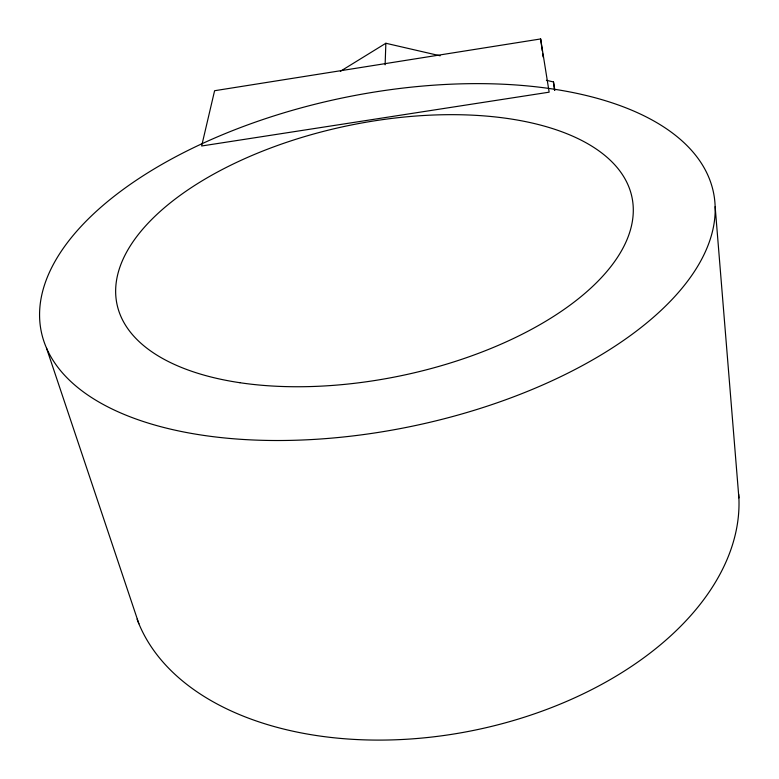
<?xml version="1.0" encoding="UTF-8"?>
<svg xmlns="http://www.w3.org/2000/svg" width="779" height="779" viewBox="0 0 779 779"><rect width="100%" height="100%" fill="white"/><g stroke="black" fill="none" stroke-linecap="round" stroke-linejoin="round"><path stroke-width="1.17" d="M385.118 64.823L385.858 43.264L440.154 55.796M340.374 71.288L385.858 43.264M540.645 38.95L214.595 90.724L201.644 145.994L549.146 92.175L540.645 38.95L542.272 50.956M546.391 80.305L553.47 81.941L554.862 90.315M46.516 348.145L138.886 623.755M542.593 53.361L543.08 56.955M553.47 81.941L554.56 90.189M715.151 206.669A343.227 167.797 -11.7 0 1 213.495 436.717A343.227 167.797 -11.7 0 1 203.426 143.063A343.227 167.797 -11.7 0 1 715.151 206.669L738.891 497.908M738.677 494.276A308.426 194.546 -11.4 0 1 475.521 730.011A308.426 194.546 -11.4 0 1 137.075 619.12M239.913 382.713A262.981 127.805 -11.7 0 0 633.22 213.29A262.981 127.805 -11.7 0 0 250.215 156.248A262.981 127.805 -11.7 0 0 239.913 382.713"/></g></svg>
